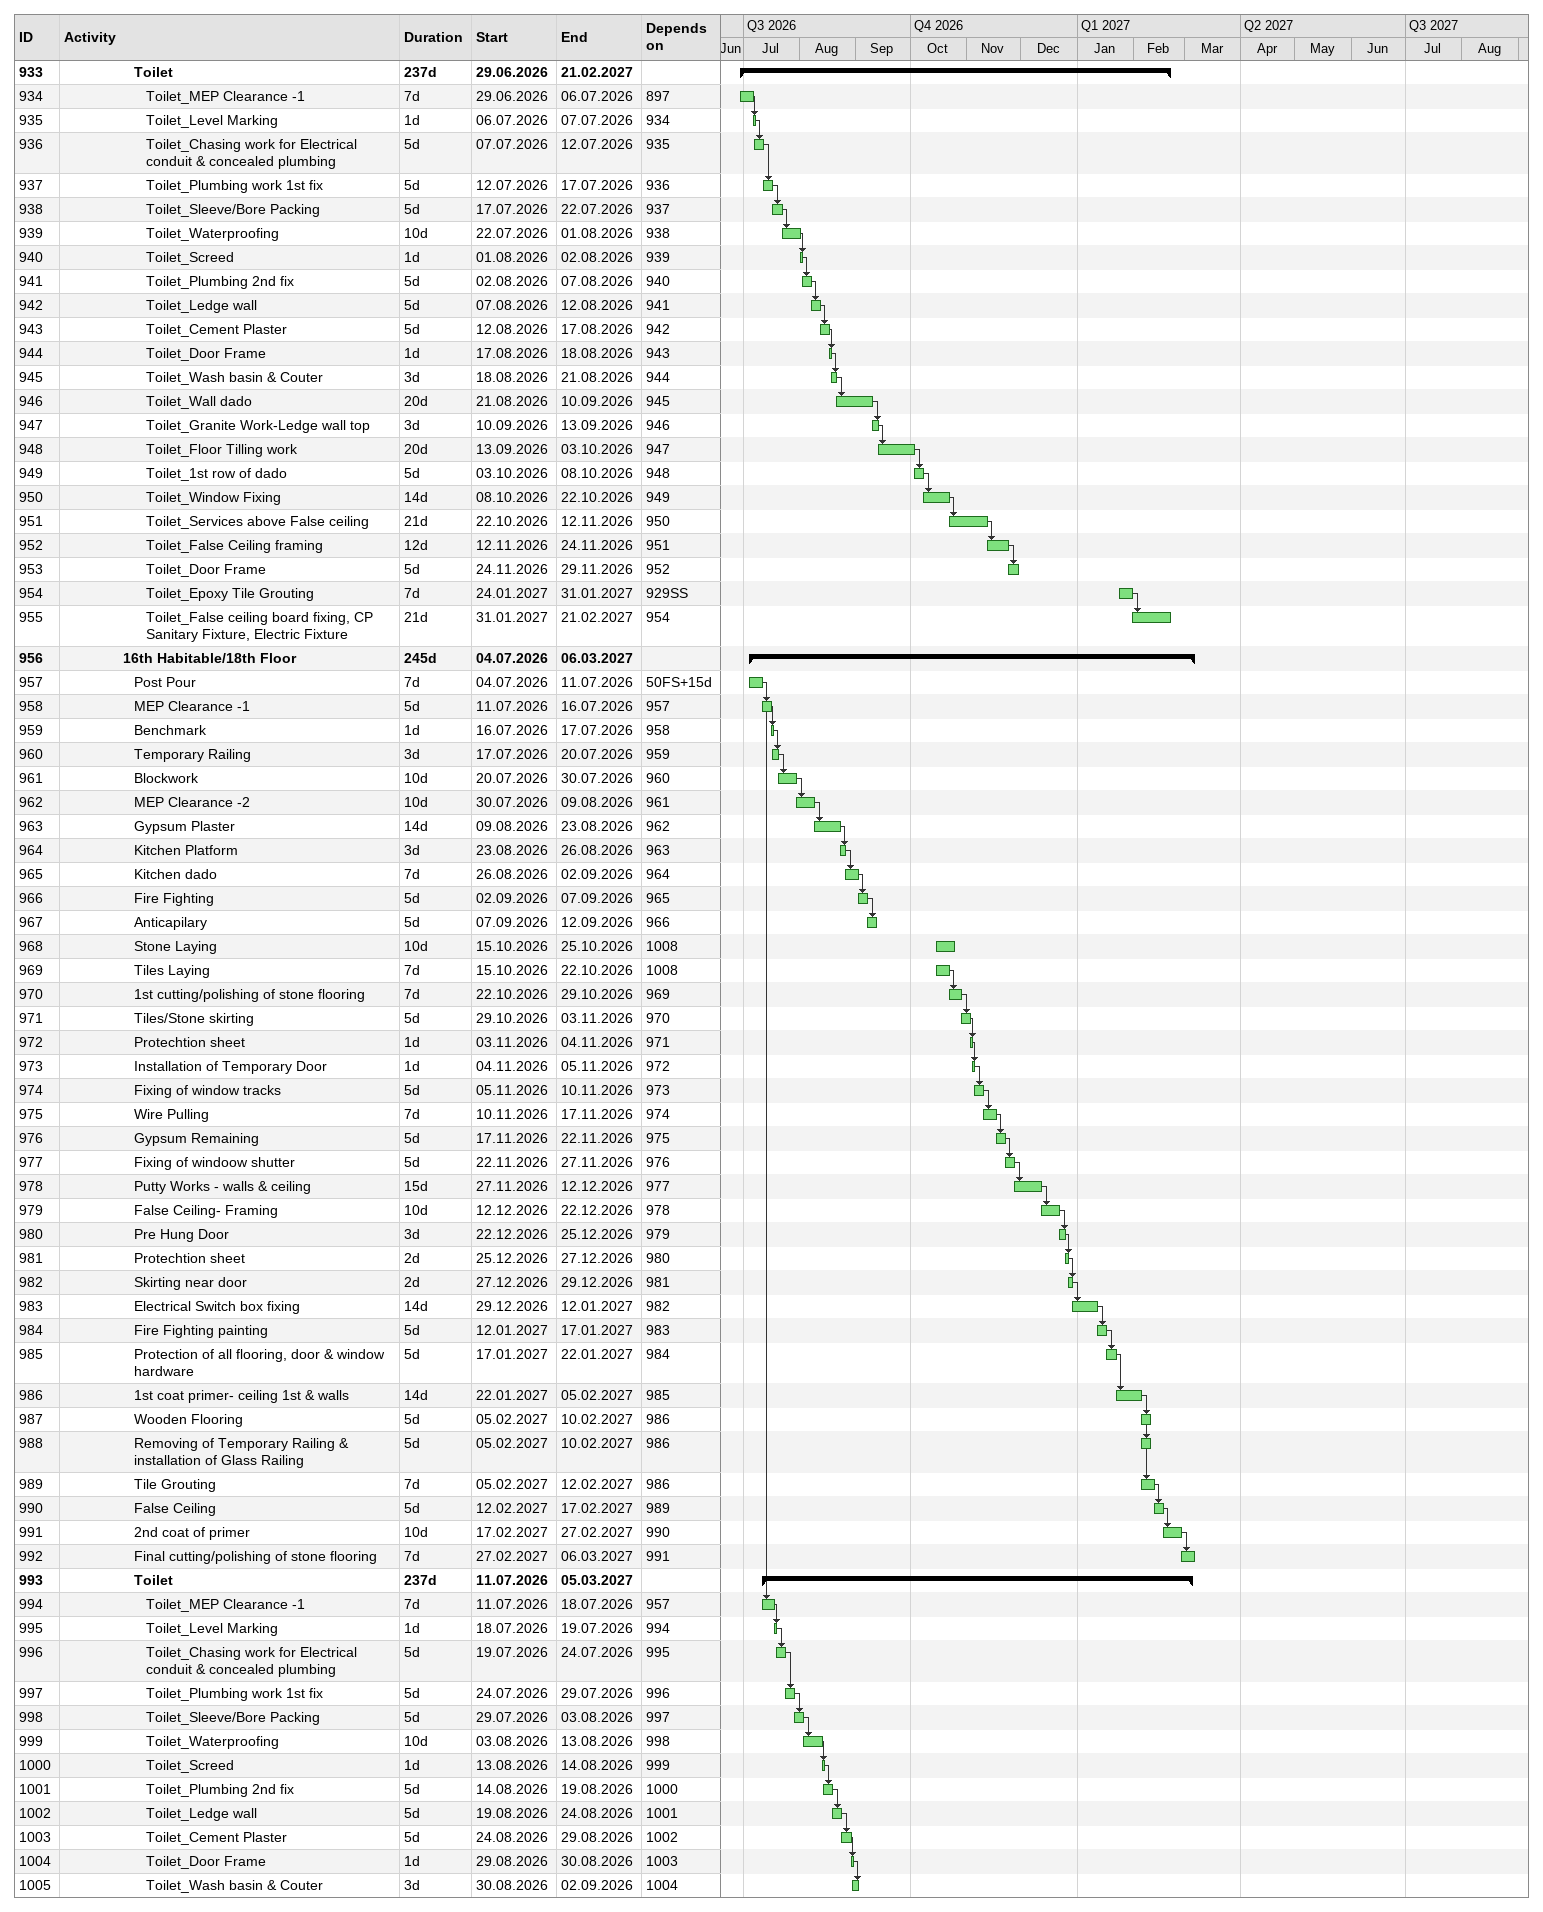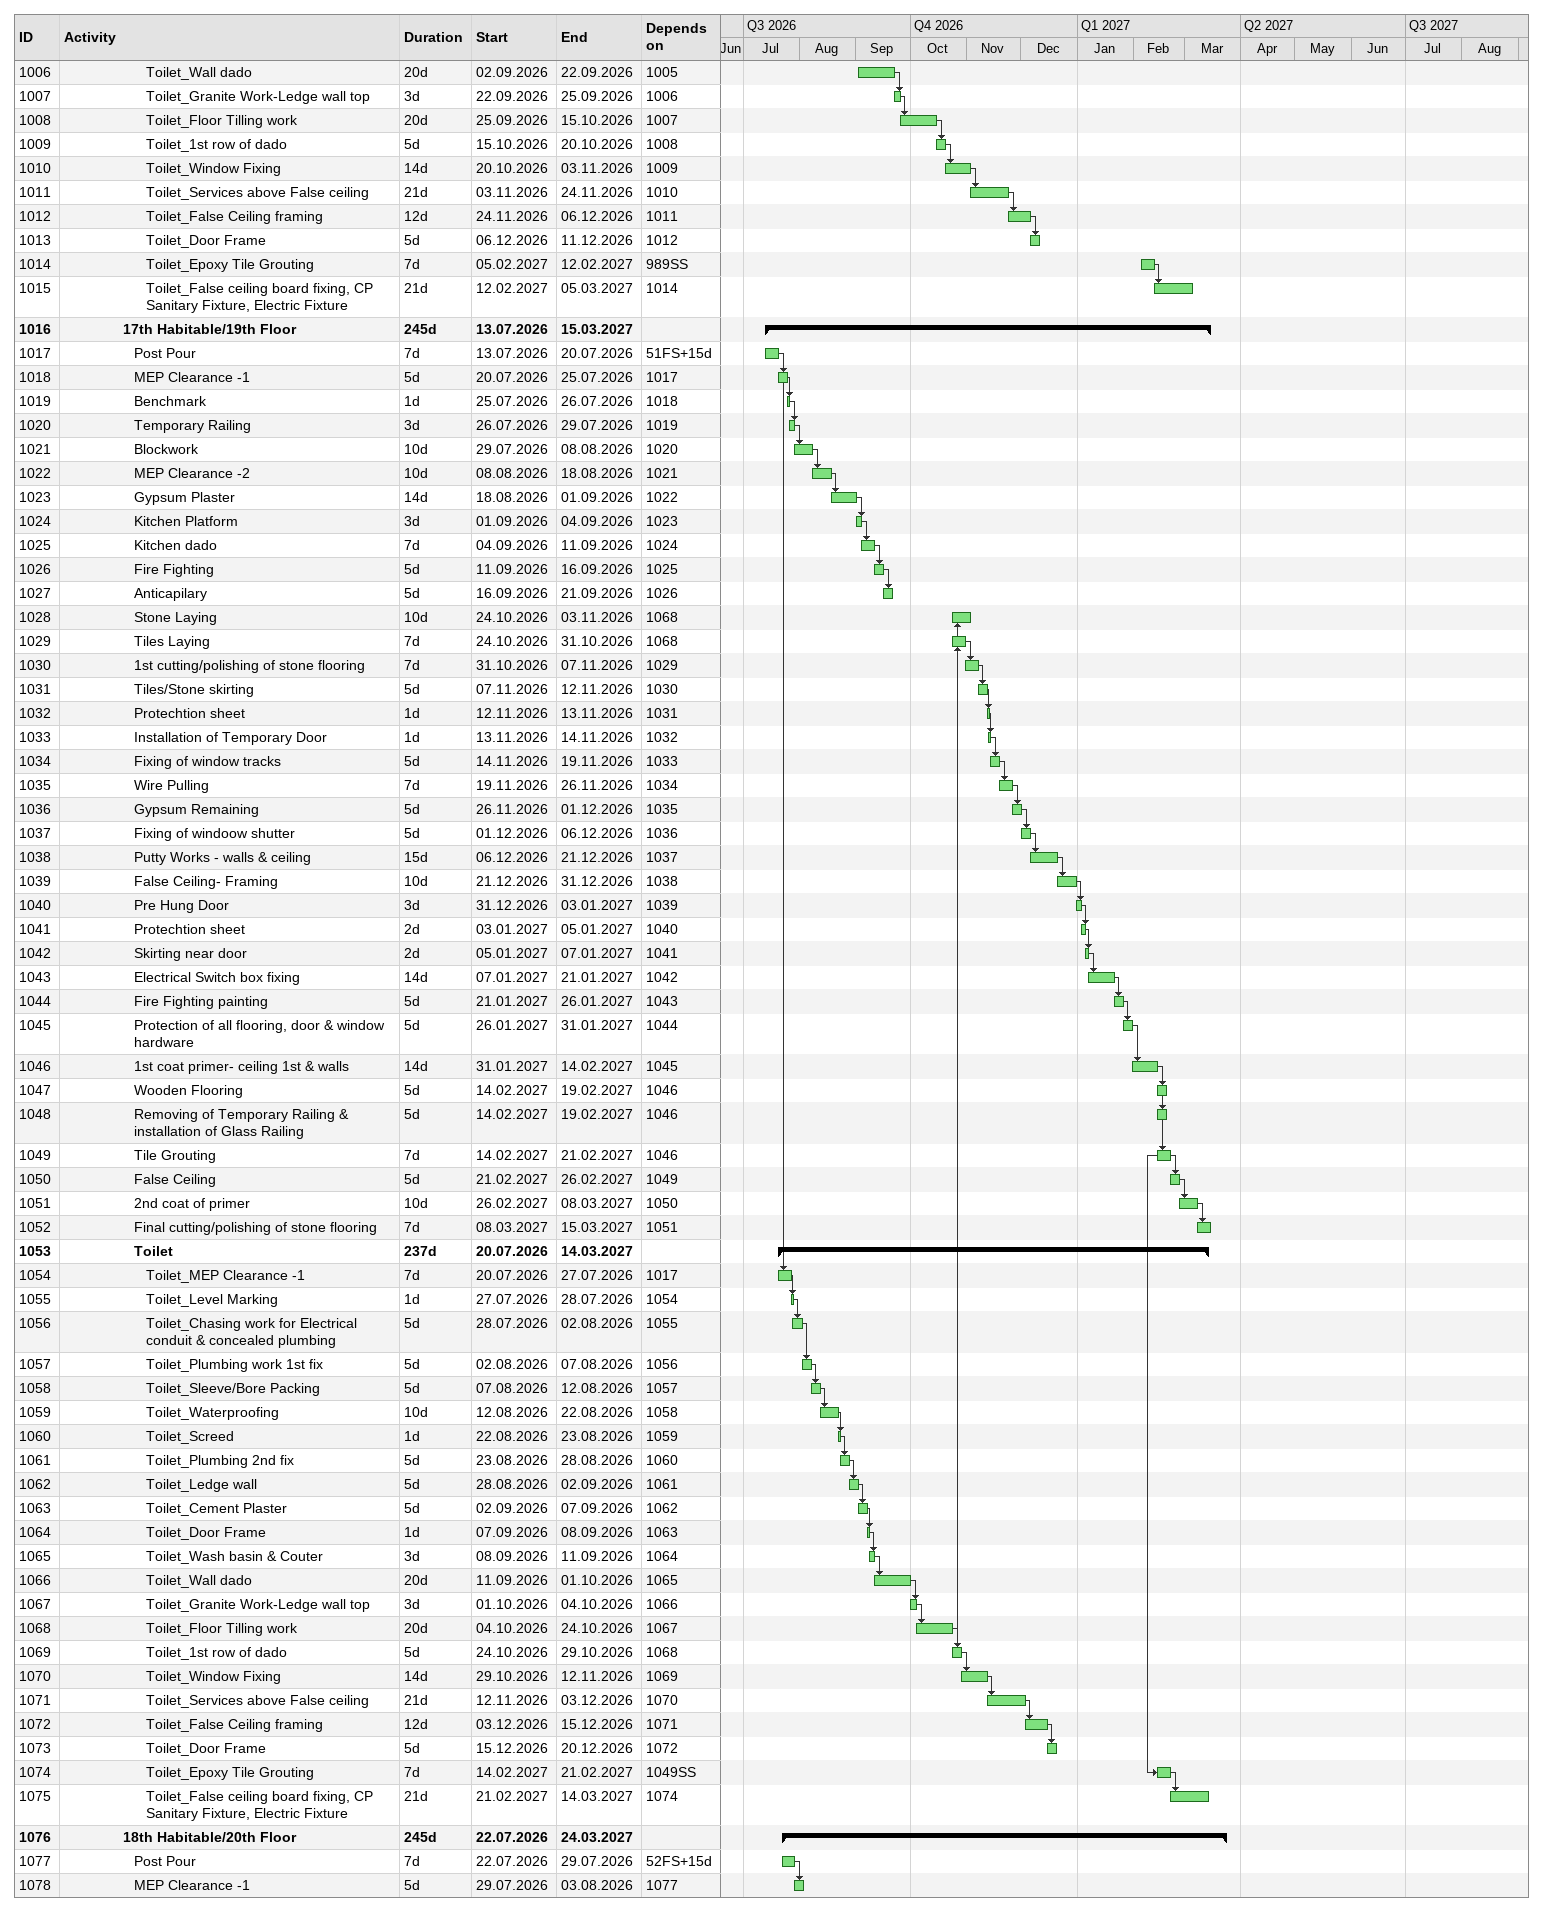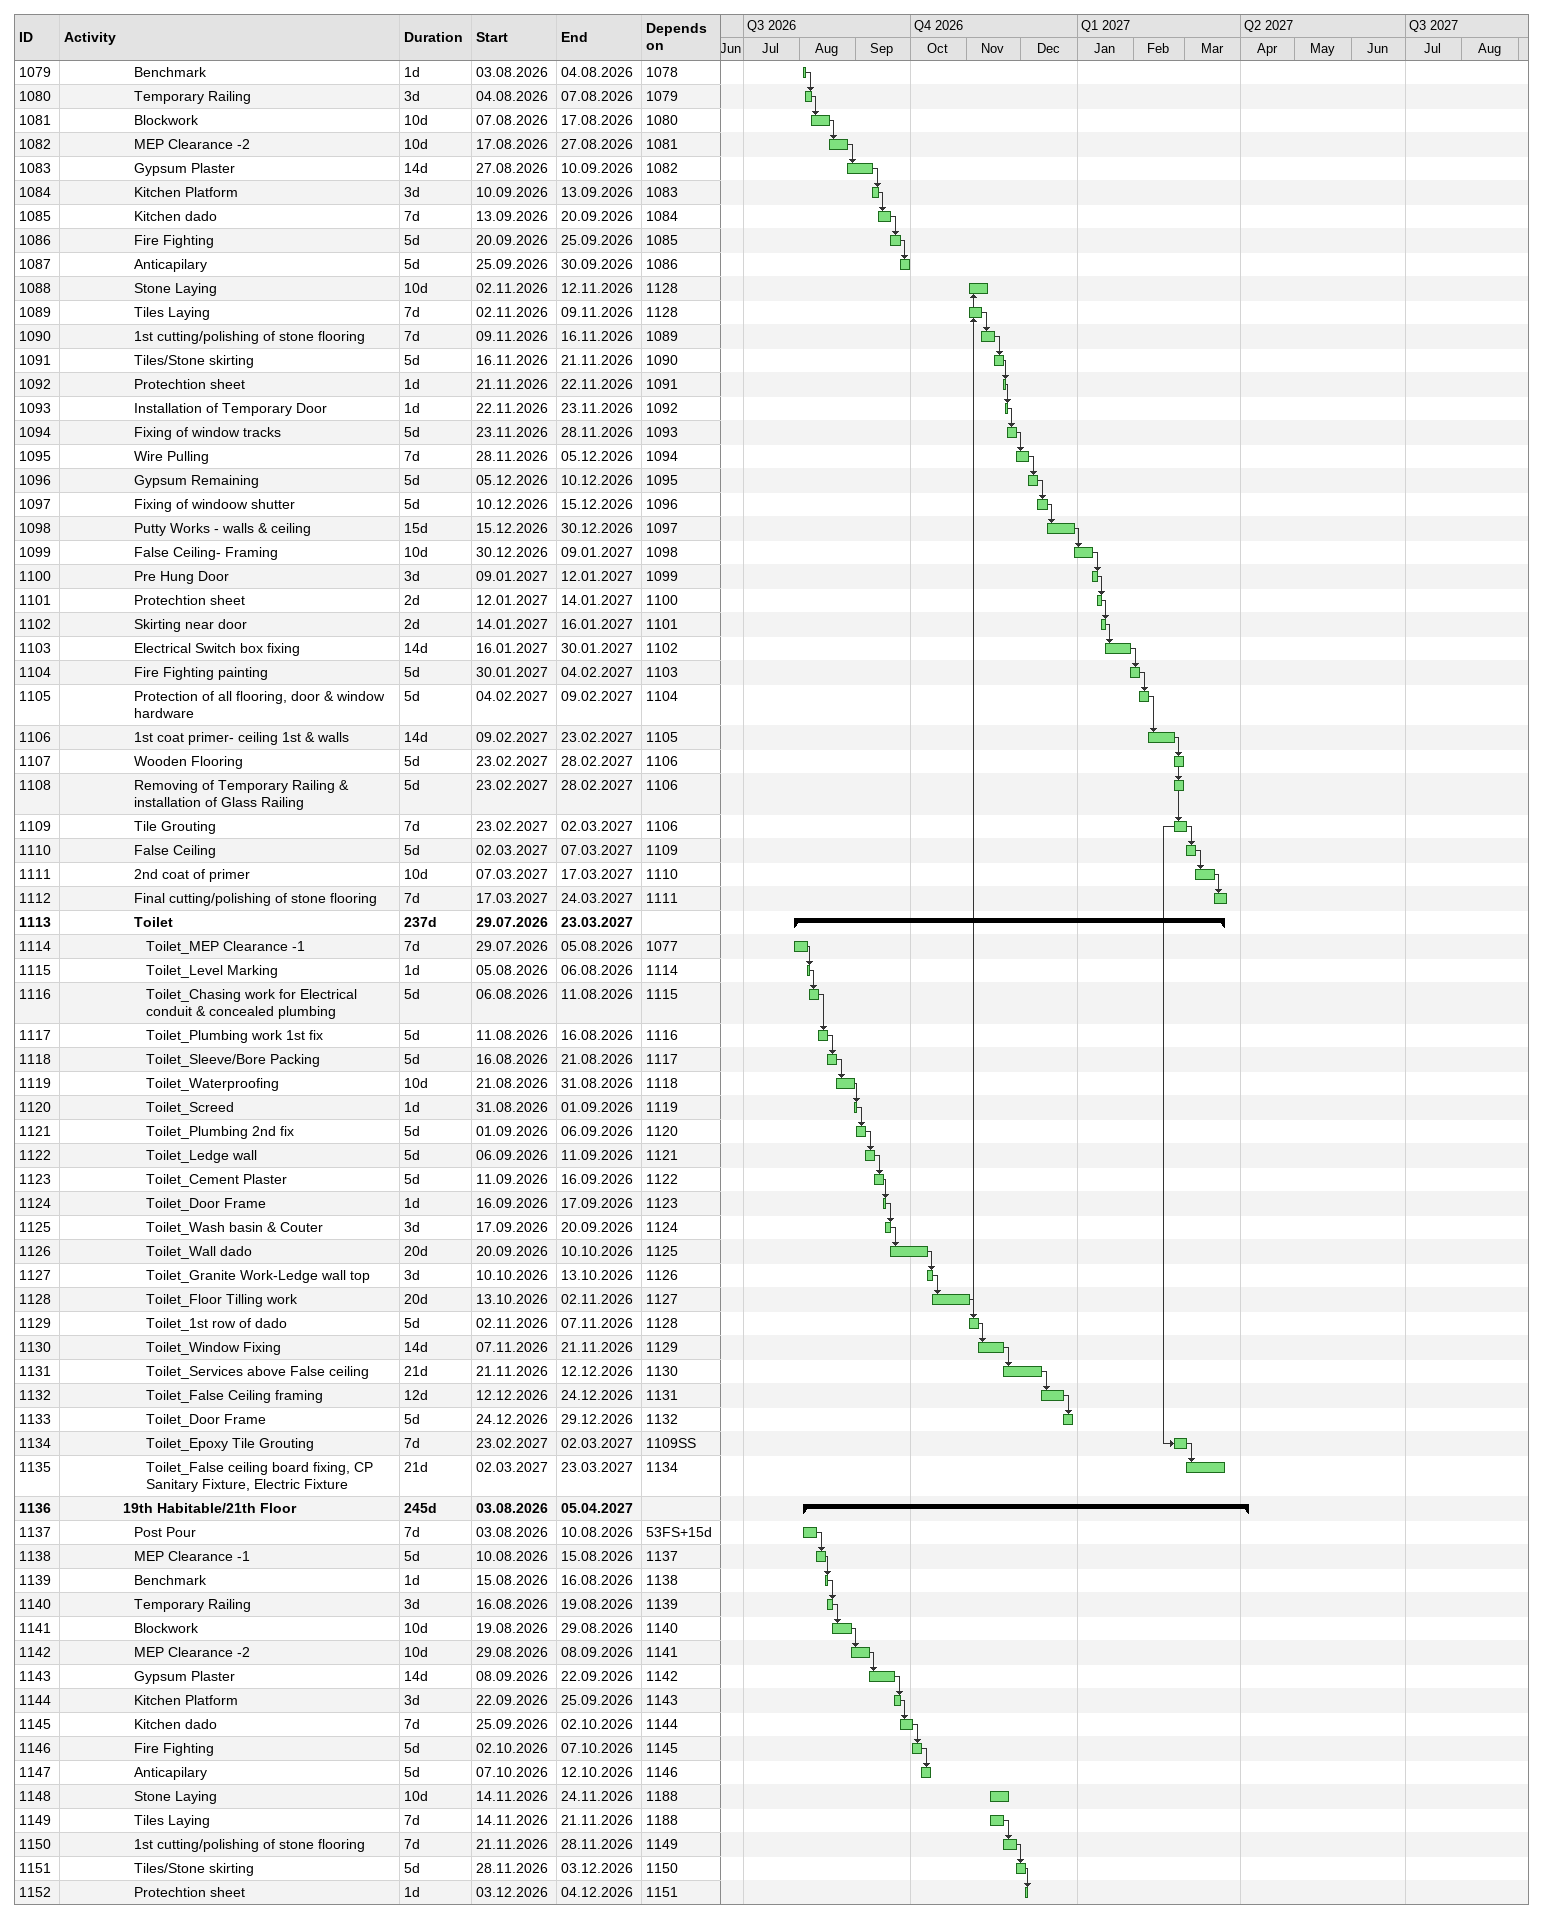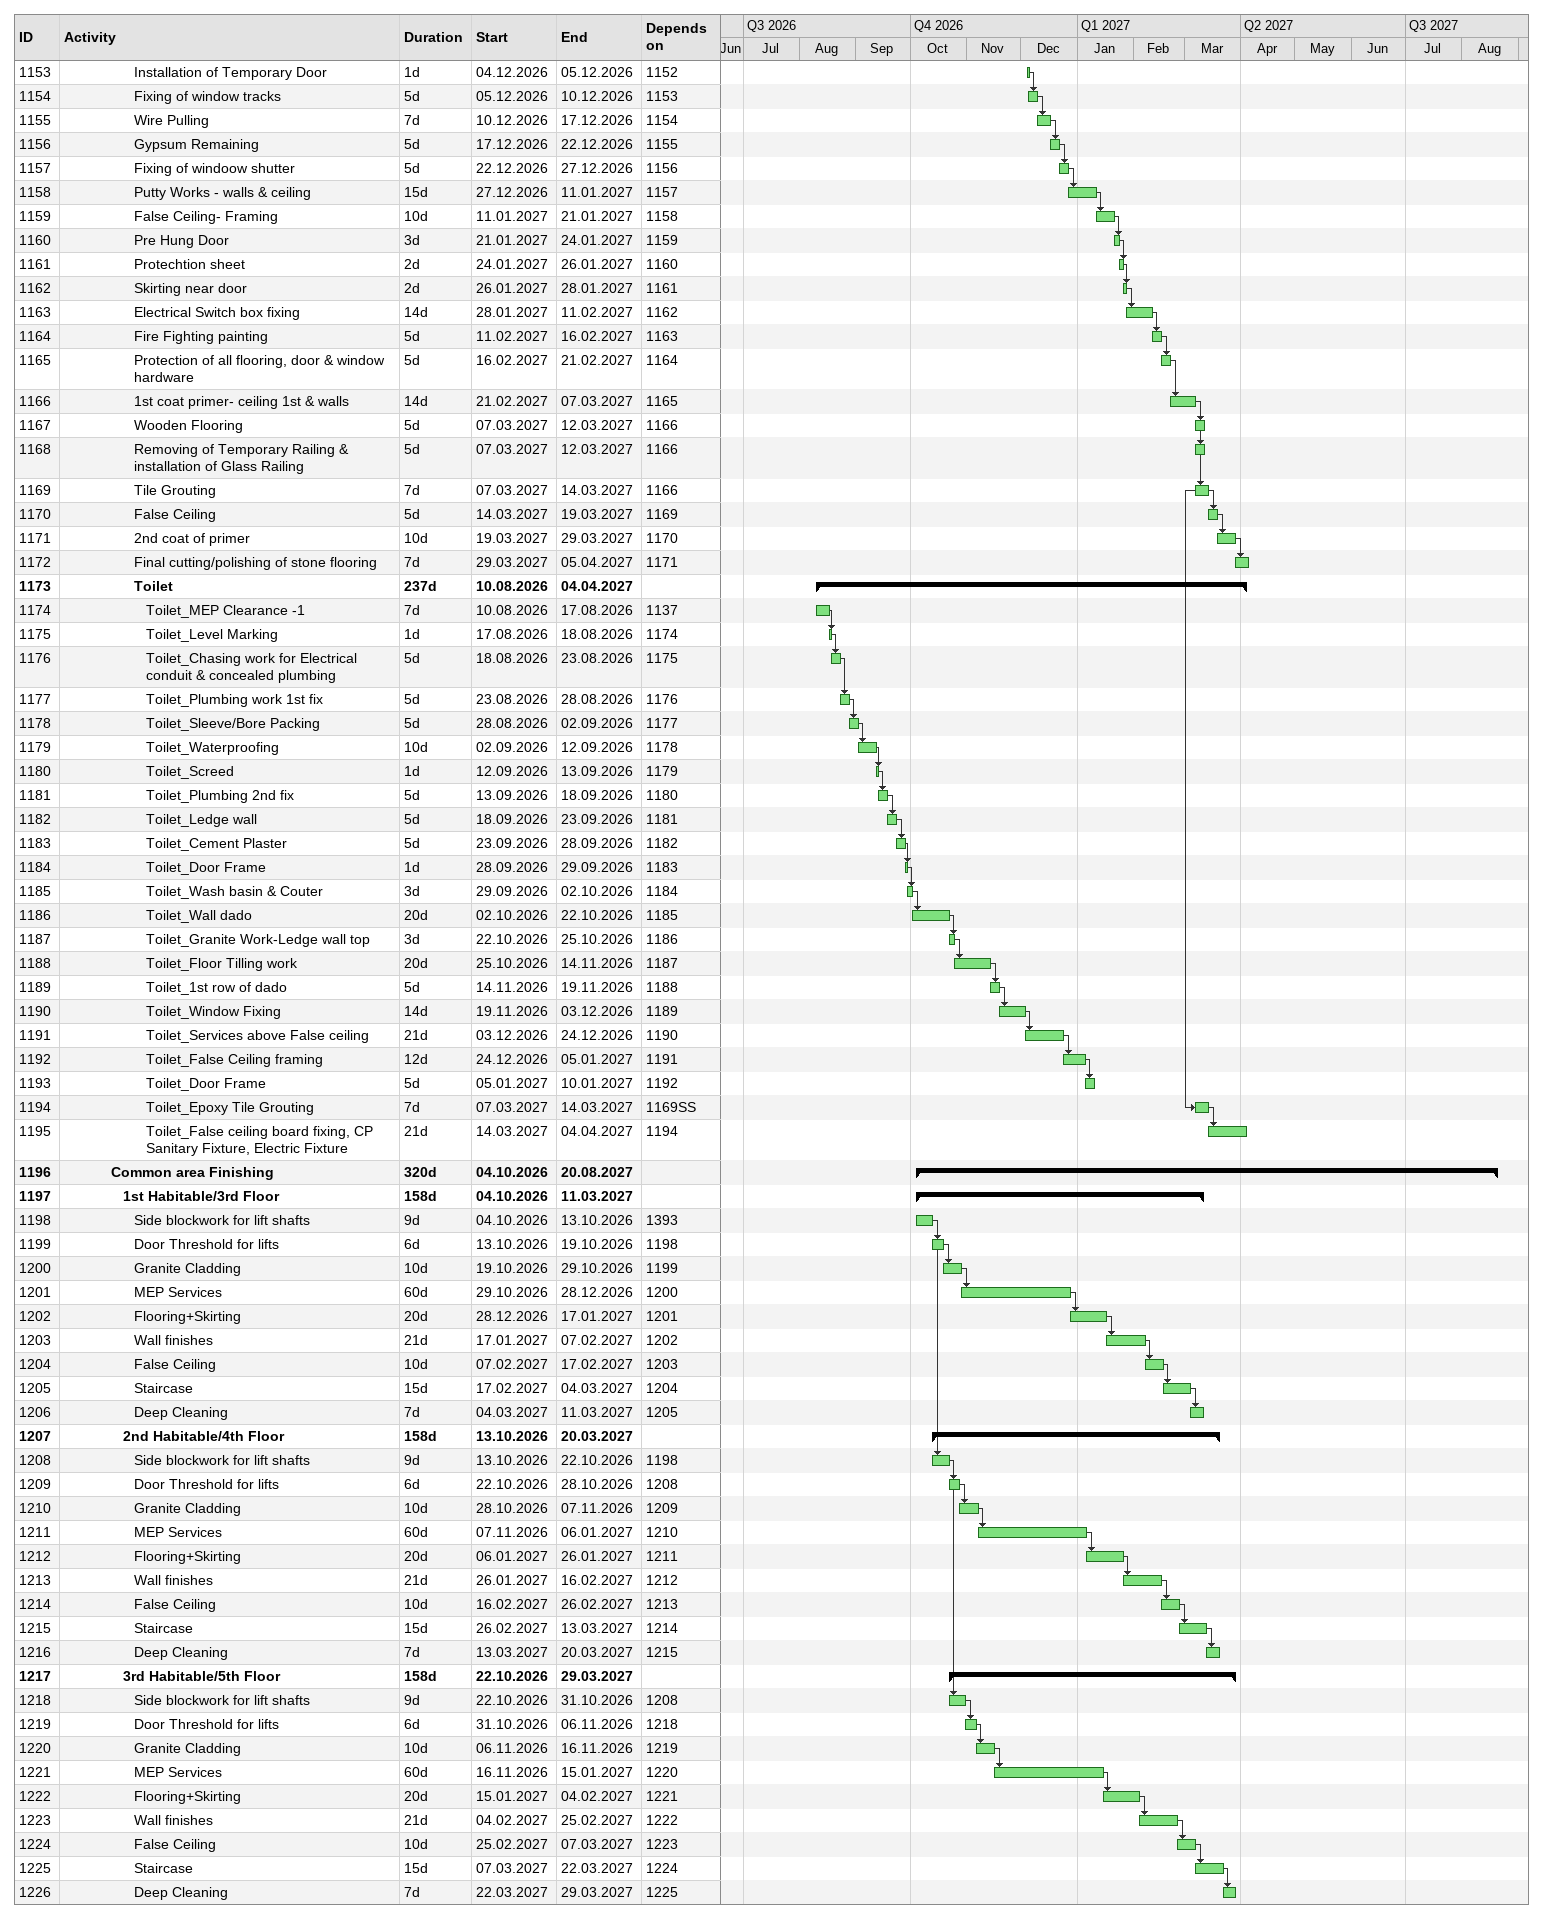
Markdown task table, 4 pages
| ID | Level | Task | Duration | Start | Finish | Predecessors |
|---|---|---|---|---|---|---|
| 933 | 7 | **Toilet** | 237d | 2026-06-29 | 2027-02-21 |  |
| 934 | 8 | Toilet_MEP Clearance -1 | 7d | 2026-06-29 | 2026-07-06 | 897 |
| 935 | 8 | Toilet_Level Marking | 1d | 2026-07-06 | 2026-07-07 | 934 |
| 936 | 8 | Toilet_Chasing work for Electrical conduit & concealed plumbing | 5d | 2026-07-07 | 2026-07-12 | 935 |
| 937 | 8 | Toilet_Plumbing work 1st fix | 5d | 2026-07-12 | 2026-07-17 | 936 |
| 938 | 8 | Toilet_Sleeve/Bore Packing | 5d | 2026-07-17 | 2026-07-22 | 937 |
| 939 | 8 | Toilet_Waterproofing | 10d | 2026-07-22 | 2026-08-01 | 938 |
| 940 | 8 | Toilet_Screed | 1d | 2026-08-01 | 2026-08-02 | 939 |
| 941 | 8 | Toilet_Plumbing 2nd fix | 5d | 2026-08-02 | 2026-08-07 | 940 |
| 942 | 8 | Toilet_Ledge wall | 5d | 2026-08-07 | 2026-08-12 | 941 |
| 943 | 8 | Toilet_Cement Plaster | 5d | 2026-08-12 | 2026-08-17 | 942 |
| 944 | 8 | Toilet_Door Frame | 1d | 2026-08-17 | 2026-08-18 | 943 |
| 945 | 8 | Toilet_Wash basin & Couter | 3d | 2026-08-18 | 2026-08-21 | 944 |
| 946 | 8 | Toilet_Wall dado | 20d | 2026-08-21 | 2026-09-10 | 945 |
| 947 | 8 | Toilet_Granite Work-Ledge wall top | 3d | 2026-09-10 | 2026-09-13 | 946 |
| 948 | 8 | Toilet_Floor Tilling work | 20d | 2026-09-13 | 2026-10-03 | 947 |
| 949 | 8 | Toilet_1st row of dado | 5d | 2026-10-03 | 2026-10-08 | 948 |
| 950 | 8 | Toilet_Window Fixing | 14d | 2026-10-08 | 2026-10-22 | 949 |
| 951 | 8 | Toilet_Services above False ceiling | 21d | 2026-10-22 | 2026-11-12 | 950 |
| 952 | 8 | Toilet_False Ceiling framing | 12d | 2026-11-12 | 2026-11-24 | 951 |
| 953 | 8 | Toilet_Door Frame | 5d | 2026-11-24 | 2026-11-29 | 952 |
| 954 | 8 | Toilet_Epoxy Tile Grouting | 7d | 2027-01-24 | 2027-01-31 | 929SS |
| 955 | 8 | Toilet_False ceiling board fixing, CP Sanitary Fixture, Electric Fixture | 21d | 2027-01-31 | 2027-02-21 | 954 |
| 956 | 6 | **16th Habitable/18th Floor** | 245d | 2026-07-04 | 2027-03-06 |  |
| 957 | 7 | Post Pour | 7d | 2026-07-04 | 2026-07-11 | 50FS+15d |
| 958 | 7 | MEP Clearance -1 | 5d | 2026-07-11 | 2026-07-16 | 957 |
| 959 | 7 | Benchmark | 1d | 2026-07-16 | 2026-07-17 | 958 |
| 960 | 7 | Temporary Railing | 3d | 2026-07-17 | 2026-07-20 | 959 |
| 961 | 7 | Blockwork | 10d | 2026-07-20 | 2026-07-30 | 960 |
| 962 | 7 | MEP Clearance -2 | 10d | 2026-07-30 | 2026-08-09 | 961 |
| 963 | 7 | Gypsum Plaster | 14d | 2026-08-09 | 2026-08-23 | 962 |
| 964 | 7 | Kitchen Platform | 3d | 2026-08-23 | 2026-08-26 | 963 |
| 965 | 7 | Kitchen dado | 7d | 2026-08-26 | 2026-09-02 | 964 |
| 966 | 7 | Fire Fighting | 5d | 2026-09-02 | 2026-09-07 | 965 |
| 967 | 7 | Anticapilary | 5d | 2026-09-07 | 2026-09-12 | 966 |
| 968 | 7 | Stone Laying | 10d | 2026-10-15 | 2026-10-25 | 1008 |
| 969 | 7 | Tiles Laying | 7d | 2026-10-15 | 2026-10-22 | 1008 |
| 970 | 7 | 1st cutting/polishing of stone flooring | 7d | 2026-10-22 | 2026-10-29 | 969 |
| 971 | 7 | Tiles/Stone skirting | 5d | 2026-10-29 | 2026-11-03 | 970 |
| 972 | 7 | Protechtion sheet | 1d | 2026-11-03 | 2026-11-04 | 971 |
| 973 | 7 | Installation of Temporary Door | 1d | 2026-11-04 | 2026-11-05 | 972 |
| 974 | 7 | Fixing of window tracks | 5d | 2026-11-05 | 2026-11-10 | 973 |
| 975 | 7 | Wire Pulling | 7d | 2026-11-10 | 2026-11-17 | 974 |
| 976 | 7 | Gypsum Remaining | 5d | 2026-11-17 | 2026-11-22 | 975 |
| 977 | 7 | Fixing of windoow shutter | 5d | 2026-11-22 | 2026-11-27 | 976 |
| 978 | 7 | Putty Works - walls & ceiling | 15d | 2026-11-27 | 2026-12-12 | 977 |
| 979 | 7 | False Ceiling- Framing | 10d | 2026-12-12 | 2026-12-22 | 978 |
| 980 | 7 | Pre Hung Door | 3d | 2026-12-22 | 2026-12-25 | 979 |
| 981 | 7 | Protechtion sheet | 2d | 2026-12-25 | 2026-12-27 | 980 |
| 982 | 7 | Skirting near door | 2d | 2026-12-27 | 2026-12-29 | 981 |
| 983 | 7 | Electrical Switch box fixing | 14d | 2026-12-29 | 2027-01-12 | 982 |
| 984 | 7 | Fire Fighting painting | 5d | 2027-01-12 | 2027-01-17 | 983 |
| 985 | 7 | Protection of all flooring, door & window hardware | 5d | 2027-01-17 | 2027-01-22 | 984 |
| 986 | 7 | 1st coat primer- ceiling 1st & walls | 14d | 2027-01-22 | 2027-02-05 | 985 |
| 987 | 7 | Wooden Flooring | 5d | 2027-02-05 | 2027-02-10 | 986 |
| 988 | 7 | Removing of Temporary Railing & installation of Glass Railing | 5d | 2027-02-05 | 2027-02-10 | 986 |
| 989 | 7 | Tile Grouting | 7d | 2027-02-05 | 2027-02-12 | 986 |
| 990 | 7 | False Ceiling | 5d | 2027-02-12 | 2027-02-17 | 989 |
| 991 | 7 | 2nd coat of primer | 10d | 2027-02-17 | 2027-02-27 | 990 |
| 992 | 7 | Final cutting/polishing of stone flooring | 7d | 2027-02-27 | 2027-03-06 | 991 |
| 993 | 7 | **Toilet** | 237d | 2026-07-11 | 2027-03-05 |  |
| 994 | 8 | Toilet_MEP Clearance -1 | 7d | 2026-07-11 | 2026-07-18 | 957 |
| 995 | 8 | Toilet_Level Marking | 1d | 2026-07-18 | 2026-07-19 | 994 |
| 996 | 8 | Toilet_Chasing work for Electrical conduit & concealed plumbing | 5d | 2026-07-19 | 2026-07-24 | 995 |
| 997 | 8 | Toilet_Plumbing work 1st fix | 5d | 2026-07-24 | 2026-07-29 | 996 |
| 998 | 8 | Toilet_Sleeve/Bore Packing | 5d | 2026-07-29 | 2026-08-03 | 997 |
| 999 | 8 | Toilet_Waterproofing | 10d | 2026-08-03 | 2026-08-13 | 998 |
| 1000 | 8 | Toilet_Screed | 1d | 2026-08-13 | 2026-08-14 | 999 |
| 1001 | 8 | Toilet_Plumbing 2nd fix | 5d | 2026-08-14 | 2026-08-19 | 1000 |
| 1002 | 8 | Toilet_Ledge wall | 5d | 2026-08-19 | 2026-08-24 | 1001 |
| 1003 | 8 | Toilet_Cement Plaster | 5d | 2026-08-24 | 2026-08-29 | 1002 |
| 1004 | 8 | Toilet_Door Frame | 1d | 2026-08-29 | 2026-08-30 | 1003 |
| 1005 | 8 | Toilet_Wash basin & Couter | 3d | 2026-08-30 | 2026-09-02 | 1004 |
| 1006 | 8 | Toilet_Wall dado | 20d | 2026-09-02 | 2026-09-22 | 1005 |
| 1007 | 8 | Toilet_Granite Work-Ledge wall top | 3d | 2026-09-22 | 2026-09-25 | 1006 |
| 1008 | 8 | Toilet_Floor Tilling work | 20d | 2026-09-25 | 2026-10-15 | 1007 |
| 1009 | 8 | Toilet_1st row of dado | 5d | 2026-10-15 | 2026-10-20 | 1008 |
| 1010 | 8 | Toilet_Window Fixing | 14d | 2026-10-20 | 2026-11-03 | 1009 |
| 1011 | 8 | Toilet_Services above False ceiling | 21d | 2026-11-03 | 2026-11-24 | 1010 |
| 1012 | 8 | Toilet_False Ceiling framing | 12d | 2026-11-24 | 2026-12-06 | 1011 |
| 1013 | 8 | Toilet_Door Frame | 5d | 2026-12-06 | 2026-12-11 | 1012 |
| 1014 | 8 | Toilet_Epoxy Tile Grouting | 7d | 2027-02-05 | 2027-02-12 | 989SS |
| 1015 | 8 | Toilet_False ceiling board fixing, CP Sanitary Fixture, Electric Fixture | 21d | 2027-02-12 | 2027-03-05 | 1014 |
| 1016 | 6 | **17th Habitable/19th Floor** | 245d | 2026-07-13 | 2027-03-15 |  |
| 1017 | 7 | Post Pour | 7d | 2026-07-13 | 2026-07-20 | 51FS+15d |
| 1018 | 7 | MEP Clearance -1 | 5d | 2026-07-20 | 2026-07-25 | 1017 |
| 1019 | 7 | Benchmark | 1d | 2026-07-25 | 2026-07-26 | 1018 |
| 1020 | 7 | Temporary Railing | 3d | 2026-07-26 | 2026-07-29 | 1019 |
| 1021 | 7 | Blockwork | 10d | 2026-07-29 | 2026-08-08 | 1020 |
| 1022 | 7 | MEP Clearance -2 | 10d | 2026-08-08 | 2026-08-18 | 1021 |
| 1023 | 7 | Gypsum Plaster | 14d | 2026-08-18 | 2026-09-01 | 1022 |
| 1024 | 7 | Kitchen Platform | 3d | 2026-09-01 | 2026-09-04 | 1023 |
| 1025 | 7 | Kitchen dado | 7d | 2026-09-04 | 2026-09-11 | 1024 |
| 1026 | 7 | Fire Fighting | 5d | 2026-09-11 | 2026-09-16 | 1025 |
| 1027 | 7 | Anticapilary | 5d | 2026-09-16 | 2026-09-21 | 1026 |
| 1028 | 7 | Stone Laying | 10d | 2026-10-24 | 2026-11-03 | 1068 |
| 1029 | 7 | Tiles Laying | 7d | 2026-10-24 | 2026-10-31 | 1068 |
| 1030 | 7 | 1st cutting/polishing of stone flooring | 7d | 2026-10-31 | 2026-11-07 | 1029 |
| 1031 | 7 | Tiles/Stone skirting | 5d | 2026-11-07 | 2026-11-12 | 1030 |
| 1032 | 7 | Protechtion sheet | 1d | 2026-11-12 | 2026-11-13 | 1031 |
| 1033 | 7 | Installation of Temporary Door | 1d | 2026-11-13 | 2026-11-14 | 1032 |
| 1034 | 7 | Fixing of window tracks | 5d | 2026-11-14 | 2026-11-19 | 1033 |
| 1035 | 7 | Wire Pulling | 7d | 2026-11-19 | 2026-11-26 | 1034 |
| 1036 | 7 | Gypsum Remaining | 5d | 2026-11-26 | 2026-12-01 | 1035 |
| 1037 | 7 | Fixing of windoow shutter | 5d | 2026-12-01 | 2026-12-06 | 1036 |
| 1038 | 7 | Putty Works - walls & ceiling | 15d | 2026-12-06 | 2026-12-21 | 1037 |
| 1039 | 7 | False Ceiling- Framing | 10d | 2026-12-21 | 2026-12-31 | 1038 |
| 1040 | 7 | Pre Hung Door | 3d | 2026-12-31 | 2027-01-03 | 1039 |
| 1041 | 7 | Protechtion sheet | 2d | 2027-01-03 | 2027-01-05 | 1040 |
| 1042 | 7 | Skirting near door | 2d | 2027-01-05 | 2027-01-07 | 1041 |
| 1043 | 7 | Electrical Switch box fixing | 14d | 2027-01-07 | 2027-01-21 | 1042 |
| 1044 | 7 | Fire Fighting painting | 5d | 2027-01-21 | 2027-01-26 | 1043 |
| 1045 | 7 | Protection of all flooring, door & window hardware | 5d | 2027-01-26 | 2027-01-31 | 1044 |
| 1046 | 7 | 1st coat primer- ceiling 1st & walls | 14d | 2027-01-31 | 2027-02-14 | 1045 |
| 1047 | 7 | Wooden Flooring | 5d | 2027-02-14 | 2027-02-19 | 1046 |
| 1048 | 7 | Removing of Temporary Railing & installation of Glass Railing | 5d | 2027-02-14 | 2027-02-19 | 1046 |
| 1049 | 7 | Tile Grouting | 7d | 2027-02-14 | 2027-02-21 | 1046 |
| 1050 | 7 | False Ceiling | 5d | 2027-02-21 | 2027-02-26 | 1049 |
| 1051 | 7 | 2nd coat of primer | 10d | 2027-02-26 | 2027-03-08 | 1050 |
| 1052 | 7 | Final cutting/polishing of stone flooring | 7d | 2027-03-08 | 2027-03-15 | 1051 |
| 1053 | 7 | **Toilet** | 237d | 2026-07-20 | 2027-03-14 |  |
| 1054 | 8 | Toilet_MEP Clearance -1 | 7d | 2026-07-20 | 2026-07-27 | 1017 |
| 1055 | 8 | Toilet_Level Marking | 1d | 2026-07-27 | 2026-07-28 | 1054 |
| 1056 | 8 | Toilet_Chasing work for Electrical conduit & concealed plumbing | 5d | 2026-07-28 | 2026-08-02 | 1055 |
| 1057 | 8 | Toilet_Plumbing work 1st fix | 5d | 2026-08-02 | 2026-08-07 | 1056 |
| 1058 | 8 | Toilet_Sleeve/Bore Packing | 5d | 2026-08-07 | 2026-08-12 | 1057 |
| 1059 | 8 | Toilet_Waterproofing | 10d | 2026-08-12 | 2026-08-22 | 1058 |
| 1060 | 8 | Toilet_Screed | 1d | 2026-08-22 | 2026-08-23 | 1059 |
| 1061 | 8 | Toilet_Plumbing 2nd fix | 5d | 2026-08-23 | 2026-08-28 | 1060 |
| 1062 | 8 | Toilet_Ledge wall | 5d | 2026-08-28 | 2026-09-02 | 1061 |
| 1063 | 8 | Toilet_Cement Plaster | 5d | 2026-09-02 | 2026-09-07 | 1062 |
| 1064 | 8 | Toilet_Door Frame | 1d | 2026-09-07 | 2026-09-08 | 1063 |
| 1065 | 8 | Toilet_Wash basin & Couter | 3d | 2026-09-08 | 2026-09-11 | 1064 |
| 1066 | 8 | Toilet_Wall dado | 20d | 2026-09-11 | 2026-10-01 | 1065 |
| 1067 | 8 | Toilet_Granite Work-Ledge wall top | 3d | 2026-10-01 | 2026-10-04 | 1066 |
| 1068 | 8 | Toilet_Floor Tilling work | 20d | 2026-10-04 | 2026-10-24 | 1067 |
| 1069 | 8 | Toilet_1st row of dado | 5d | 2026-10-24 | 2026-10-29 | 1068 |
| 1070 | 8 | Toilet_Window Fixing | 14d | 2026-10-29 | 2026-11-12 | 1069 |
| 1071 | 8 | Toilet_Services above False ceiling | 21d | 2026-11-12 | 2026-12-03 | 1070 |
| 1072 | 8 | Toilet_False Ceiling framing | 12d | 2026-12-03 | 2026-12-15 | 1071 |
| 1073 | 8 | Toilet_Door Frame | 5d | 2026-12-15 | 2026-12-20 | 1072 |
| 1074 | 8 | Toilet_Epoxy Tile Grouting | 7d | 2027-02-14 | 2027-02-21 | 1049SS |
| 1075 | 8 | Toilet_False ceiling board fixing, CP Sanitary Fixture, Electric Fixture | 21d | 2027-02-21 | 2027-03-14 | 1074 |
| 1076 | 6 | **18th Habitable/20th Floor** | 245d | 2026-07-22 | 2027-03-24 |  |
| 1077 | 7 | Post Pour | 7d | 2026-07-22 | 2026-07-29 | 52FS+15d |
| 1078 | 7 | MEP Clearance -1 | 5d | 2026-07-29 | 2026-08-03 | 1077 |
| 1079 | 7 | Benchmark | 1d | 2026-08-03 | 2026-08-04 | 1078 |
| 1080 | 7 | Temporary Railing | 3d | 2026-08-04 | 2026-08-07 | 1079 |
| 1081 | 7 | Blockwork | 10d | 2026-08-07 | 2026-08-17 | 1080 |
| 1082 | 7 | MEP Clearance -2 | 10d | 2026-08-17 | 2026-08-27 | 1081 |
| 1083 | 7 | Gypsum Plaster | 14d | 2026-08-27 | 2026-09-10 | 1082 |
| 1084 | 7 | Kitchen Platform | 3d | 2026-09-10 | 2026-09-13 | 1083 |
| 1085 | 7 | Kitchen dado | 7d | 2026-09-13 | 2026-09-20 | 1084 |
| 1086 | 7 | Fire Fighting | 5d | 2026-09-20 | 2026-09-25 | 1085 |
| 1087 | 7 | Anticapilary | 5d | 2026-09-25 | 2026-09-30 | 1086 |
| 1088 | 7 | Stone Laying | 10d | 2026-11-02 | 2026-11-12 | 1128 |
| 1089 | 7 | Tiles Laying | 7d | 2026-11-02 | 2026-11-09 | 1128 |
| 1090 | 7 | 1st cutting/polishing of stone flooring | 7d | 2026-11-09 | 2026-11-16 | 1089 |
| 1091 | 7 | Tiles/Stone skirting | 5d | 2026-11-16 | 2026-11-21 | 1090 |
| 1092 | 7 | Protechtion sheet | 1d | 2026-11-21 | 2026-11-22 | 1091 |
| 1093 | 7 | Installation of Temporary Door | 1d | 2026-11-22 | 2026-11-23 | 1092 |
| 1094 | 7 | Fixing of window tracks | 5d | 2026-11-23 | 2026-11-28 | 1093 |
| 1095 | 7 | Wire Pulling | 7d | 2026-11-28 | 2026-12-05 | 1094 |
| 1096 | 7 | Gypsum Remaining | 5d | 2026-12-05 | 2026-12-10 | 1095 |
| 1097 | 7 | Fixing of windoow shutter | 5d | 2026-12-10 | 2026-12-15 | 1096 |
| 1098 | 7 | Putty Works - walls & ceiling | 15d | 2026-12-15 | 2026-12-30 | 1097 |
| 1099 | 7 | False Ceiling- Framing | 10d | 2026-12-30 | 2027-01-09 | 1098 |
| 1100 | 7 | Pre Hung Door | 3d | 2027-01-09 | 2027-01-12 | 1099 |
| 1101 | 7 | Protechtion sheet | 2d | 2027-01-12 | 2027-01-14 | 1100 |
| 1102 | 7 | Skirting near door | 2d | 2027-01-14 | 2027-01-16 | 1101 |
| 1103 | 7 | Electrical Switch box fixing | 14d | 2027-01-16 | 2027-01-30 | 1102 |
| 1104 | 7 | Fire Fighting painting | 5d | 2027-01-30 | 2027-02-04 | 1103 |
| 1105 | 7 | Protection of all flooring, door & window hardware | 5d | 2027-02-04 | 2027-02-09 | 1104 |
| 1106 | 7 | 1st coat primer- ceiling 1st & walls | 14d | 2027-02-09 | 2027-02-23 | 1105 |
| 1107 | 7 | Wooden Flooring | 5d | 2027-02-23 | 2027-02-28 | 1106 |
| 1108 | 7 | Removing of Temporary Railing & installation of Glass Railing | 5d | 2027-02-23 | 2027-02-28 | 1106 |
| 1109 | 7 | Tile Grouting | 7d | 2027-02-23 | 2027-03-02 | 1106 |
| 1110 | 7 | False Ceiling | 5d | 2027-03-02 | 2027-03-07 | 1109 |
| 1111 | 7 | 2nd coat of primer | 10d | 2027-03-07 | 2027-03-17 | 1110 |
| 1112 | 7 | Final cutting/polishing of stone flooring | 7d | 2027-03-17 | 2027-03-24 | 1111 |
| 1113 | 7 | **Toilet** | 237d | 2026-07-29 | 2027-03-23 |  |
| 1114 | 8 | Toilet_MEP Clearance -1 | 7d | 2026-07-29 | 2026-08-05 | 1077 |
| 1115 | 8 | Toilet_Level Marking | 1d | 2026-08-05 | 2026-08-06 | 1114 |
| 1116 | 8 | Toilet_Chasing work for Electrical conduit & concealed plumbing | 5d | 2026-08-06 | 2026-08-11 | 1115 |
| 1117 | 8 | Toilet_Plumbing work 1st fix | 5d | 2026-08-11 | 2026-08-16 | 1116 |
| 1118 | 8 | Toilet_Sleeve/Bore Packing | 5d | 2026-08-16 | 2026-08-21 | 1117 |
| 1119 | 8 | Toilet_Waterproofing | 10d | 2026-08-21 | 2026-08-31 | 1118 |
| 1120 | 8 | Toilet_Screed | 1d | 2026-08-31 | 2026-09-01 | 1119 |
| 1121 | 8 | Toilet_Plumbing 2nd fix | 5d | 2026-09-01 | 2026-09-06 | 1120 |
| 1122 | 8 | Toilet_Ledge wall | 5d | 2026-09-06 | 2026-09-11 | 1121 |
| 1123 | 8 | Toilet_Cement Plaster | 5d | 2026-09-11 | 2026-09-16 | 1122 |
| 1124 | 8 | Toilet_Door Frame | 1d | 2026-09-16 | 2026-09-17 | 1123 |
| 1125 | 8 | Toilet_Wash basin & Couter | 3d | 2026-09-17 | 2026-09-20 | 1124 |
| 1126 | 8 | Toilet_Wall dado | 20d | 2026-09-20 | 2026-10-10 | 1125 |
| 1127 | 8 | Toilet_Granite Work-Ledge wall top | 3d | 2026-10-10 | 2026-10-13 | 1126 |
| 1128 | 8 | Toilet_Floor Tilling work | 20d | 2026-10-13 | 2026-11-02 | 1127 |
| 1129 | 8 | Toilet_1st row of dado | 5d | 2026-11-02 | 2026-11-07 | 1128 |
| 1130 | 8 | Toilet_Window Fixing | 14d | 2026-11-07 | 2026-11-21 | 1129 |
| 1131 | 8 | Toilet_Services above False ceiling | 21d | 2026-11-21 | 2026-12-12 | 1130 |
| 1132 | 8 | Toilet_False Ceiling framing | 12d | 2026-12-12 | 2026-12-24 | 1131 |
| 1133 | 8 | Toilet_Door Frame | 5d | 2026-12-24 | 2026-12-29 | 1132 |
| 1134 | 8 | Toilet_Epoxy Tile Grouting | 7d | 2027-02-23 | 2027-03-02 | 1109SS |
| 1135 | 8 | Toilet_False ceiling board fixing, CP Sanitary Fixture, Electric Fixture | 21d | 2027-03-02 | 2027-03-23 | 1134 |
| 1136 | 6 | **19th Habitable/21th Floor** | 245d | 2026-08-03 | 2027-04-05 |  |
| 1137 | 7 | Post Pour | 7d | 2026-08-03 | 2026-08-10 | 53FS+15d |
| 1138 | 7 | MEP Clearance -1 | 5d | 2026-08-10 | 2026-08-15 | 1137 |
| 1139 | 7 | Benchmark | 1d | 2026-08-15 | 2026-08-16 | 1138 |
| 1140 | 7 | Temporary Railing | 3d | 2026-08-16 | 2026-08-19 | 1139 |
| 1141 | 7 | Blockwork | 10d | 2026-08-19 | 2026-08-29 | 1140 |
| 1142 | 7 | MEP Clearance -2 | 10d | 2026-08-29 | 2026-09-08 | 1141 |
| 1143 | 7 | Gypsum Plaster | 14d | 2026-09-08 | 2026-09-22 | 1142 |
| 1144 | 7 | Kitchen Platform | 3d | 2026-09-22 | 2026-09-25 | 1143 |
| 1145 | 7 | Kitchen dado | 7d | 2026-09-25 | 2026-10-02 | 1144 |
| 1146 | 7 | Fire Fighting | 5d | 2026-10-02 | 2026-10-07 | 1145 |
| 1147 | 7 | Anticapilary | 5d | 2026-10-07 | 2026-10-12 | 1146 |
| 1148 | 7 | Stone Laying | 10d | 2026-11-14 | 2026-11-24 | 1188 |
| 1149 | 7 | Tiles Laying | 7d | 2026-11-14 | 2026-11-21 | 1188 |
| 1150 | 7 | 1st cutting/polishing of stone flooring | 7d | 2026-11-21 | 2026-11-28 | 1149 |
| 1151 | 7 | Tiles/Stone skirting | 5d | 2026-11-28 | 2026-12-03 | 1150 |
| 1152 | 7 | Protechtion sheet | 1d | 2026-12-03 | 2026-12-04 | 1151 |
| 1153 | 7 | Installation of Temporary Door | 1d | 2026-12-04 | 2026-12-05 | 1152 |
| 1154 | 7 | Fixing of window tracks | 5d | 2026-12-05 | 2026-12-10 | 1153 |
| 1155 | 7 | Wire Pulling | 7d | 2026-12-10 | 2026-12-17 | 1154 |
| 1156 | 7 | Gypsum Remaining | 5d | 2026-12-17 | 2026-12-22 | 1155 |
| 1157 | 7 | Fixing of windoow shutter | 5d | 2026-12-22 | 2026-12-27 | 1156 |
| 1158 | 7 | Putty Works - walls & ceiling | 15d | 2026-12-27 | 2027-01-11 | 1157 |
| 1159 | 7 | False Ceiling- Framing | 10d | 2027-01-11 | 2027-01-21 | 1158 |
| 1160 | 7 | Pre Hung Door | 3d | 2027-01-21 | 2027-01-24 | 1159 |
| 1161 | 7 | Protechtion sheet | 2d | 2027-01-24 | 2027-01-26 | 1160 |
| 1162 | 7 | Skirting near door | 2d | 2027-01-26 | 2027-01-28 | 1161 |
| 1163 | 7 | Electrical Switch box fixing | 14d | 2027-01-28 | 2027-02-11 | 1162 |
| 1164 | 7 | Fire Fighting painting | 5d | 2027-02-11 | 2027-02-16 | 1163 |
| 1165 | 7 | Protection of all flooring, door & window hardware | 5d | 2027-02-16 | 2027-02-21 | 1164 |
| 1166 | 7 | 1st coat primer- ceiling 1st & walls | 14d | 2027-02-21 | 2027-03-07 | 1165 |
| 1167 | 7 | Wooden Flooring | 5d | 2027-03-07 | 2027-03-12 | 1166 |
| 1168 | 7 | Removing of Temporary Railing & installation of Glass Railing | 5d | 2027-03-07 | 2027-03-12 | 1166 |
| 1169 | 7 | Tile Grouting | 7d | 2027-03-07 | 2027-03-14 | 1166 |
| 1170 | 7 | False Ceiling | 5d | 2027-03-14 | 2027-03-19 | 1169 |
| 1171 | 7 | 2nd coat of primer | 10d | 2027-03-19 | 2027-03-29 | 1170 |
| 1172 | 7 | Final cutting/polishing of stone flooring | 7d | 2027-03-29 | 2027-04-05 | 1171 |
| 1173 | 7 | **Toilet** | 237d | 2026-08-10 | 2027-04-04 |  |
| 1174 | 8 | Toilet_MEP Clearance -1 | 7d | 2026-08-10 | 2026-08-17 | 1137 |
| 1175 | 8 | Toilet_Level Marking | 1d | 2026-08-17 | 2026-08-18 | 1174 |
| 1176 | 8 | Toilet_Chasing work for Electrical conduit & concealed plumbing | 5d | 2026-08-18 | 2026-08-23 | 1175 |
| 1177 | 8 | Toilet_Plumbing work 1st fix | 5d | 2026-08-23 | 2026-08-28 | 1176 |
| 1178 | 8 | Toilet_Sleeve/Bore Packing | 5d | 2026-08-28 | 2026-09-02 | 1177 |
| 1179 | 8 | Toilet_Waterproofing | 10d | 2026-09-02 | 2026-09-12 | 1178 |
| 1180 | 8 | Toilet_Screed | 1d | 2026-09-12 | 2026-09-13 | 1179 |
| 1181 | 8 | Toilet_Plumbing 2nd fix | 5d | 2026-09-13 | 2026-09-18 | 1180 |
| 1182 | 8 | Toilet_Ledge wall | 5d | 2026-09-18 | 2026-09-23 | 1181 |
| 1183 | 8 | Toilet_Cement Plaster | 5d | 2026-09-23 | 2026-09-28 | 1182 |
| 1184 | 8 | Toilet_Door Frame | 1d | 2026-09-28 | 2026-09-29 | 1183 |
| 1185 | 8 | Toilet_Wash basin & Couter | 3d | 2026-09-29 | 2026-10-02 | 1184 |
| 1186 | 8 | Toilet_Wall dado | 20d | 2026-10-02 | 2026-10-22 | 1185 |
| 1187 | 8 | Toilet_Granite Work-Ledge wall top | 3d | 2026-10-22 | 2026-10-25 | 1186 |
| 1188 | 8 | Toilet_Floor Tilling work | 20d | 2026-10-25 | 2026-11-14 | 1187 |
| 1189 | 8 | Toilet_1st row of dado | 5d | 2026-11-14 | 2026-11-19 | 1188 |
| 1190 | 8 | Toilet_Window Fixing | 14d | 2026-11-19 | 2026-12-03 | 1189 |
| 1191 | 8 | Toilet_Services above False ceiling | 21d | 2026-12-03 | 2026-12-24 | 1190 |
| 1192 | 8 | Toilet_False Ceiling framing | 12d | 2026-12-24 | 2027-01-05 | 1191 |
| 1193 | 8 | Toilet_Door Frame | 5d | 2027-01-05 | 2027-01-10 | 1192 |
| 1194 | 8 | Toilet_Epoxy Tile Grouting | 7d | 2027-03-07 | 2027-03-14 | 1169SS |
| 1195 | 8 | Toilet_False ceiling board fixing, CP Sanitary Fixture, Electric Fixture | 21d | 2027-03-14 | 2027-04-04 | 1194 |
| 1196 | 5 | **Common area Finishing** | 320d | 2026-10-04 | 2027-08-20 |  |
| 1197 | 6 | **1st Habitable/3rd Floor** | 158d | 2026-10-04 | 2027-03-11 |  |
| 1198 | 7 | Side blockwork for lift shafts | 9d | 2026-10-04 | 2026-10-13 | 1393 |
| 1199 | 7 | Door Threshold for lifts | 6d | 2026-10-13 | 2026-10-19 | 1198 |
| 1200 | 7 | Granite Cladding | 10d | 2026-10-19 | 2026-10-29 | 1199 |
| 1201 | 7 | MEP Services | 60d | 2026-10-29 | 2026-12-28 | 1200 |
| 1202 | 7 | Flooring+Skirting | 20d | 2026-12-28 | 2027-01-17 | 1201 |
| 1203 | 7 | Wall finishes | 21d | 2027-01-17 | 2027-02-07 | 1202 |
| 1204 | 7 | False Ceiling | 10d | 2027-02-07 | 2027-02-17 | 1203 |
| 1205 | 7 | Staircase | 15d | 2027-02-17 | 2027-03-04 | 1204 |
| 1206 | 7 | Deep Cleaning | 7d | 2027-03-04 | 2027-03-11 | 1205 |
| 1207 | 6 | **2nd Habitable/4th Floor** | 158d | 2026-10-13 | 2027-03-20 |  |
| 1208 | 7 | Side blockwork for lift shafts | 9d | 2026-10-13 | 2026-10-22 | 1198 |
| 1209 | 7 | Door Threshold for lifts | 6d | 2026-10-22 | 2026-10-28 | 1208 |
| 1210 | 7 | Granite Cladding | 10d | 2026-10-28 | 2026-11-07 | 1209 |
| 1211 | 7 | MEP Services | 60d | 2026-11-07 | 2027-01-06 | 1210 |
| 1212 | 7 | Flooring+Skirting | 20d | 2027-01-06 | 2027-01-26 | 1211 |
| 1213 | 7 | Wall finishes | 21d | 2027-01-26 | 2027-02-16 | 1212 |
| 1214 | 7 | False Ceiling | 10d | 2027-02-16 | 2027-02-26 | 1213 |
| 1215 | 7 | Staircase | 15d | 2027-02-26 | 2027-03-13 | 1214 |
| 1216 | 7 | Deep Cleaning | 7d | 2027-03-13 | 2027-03-20 | 1215 |
| 1217 | 6 | **3rd Habitable/5th Floor** | 158d | 2026-10-22 | 2027-03-29 |  |
| 1218 | 7 | Side blockwork for lift shafts | 9d | 2026-10-22 | 2026-10-31 | 1208 |
| 1219 | 7 | Door Threshold for lifts | 6d | 2026-10-31 | 2026-11-06 | 1218 |
| 1220 | 7 | Granite Cladding | 10d | 2026-11-06 | 2026-11-16 | 1219 |
| 1221 | 7 | MEP Services | 60d | 2026-11-16 | 2027-01-15 | 1220 |
| 1222 | 7 | Flooring+Skirting | 20d | 2027-01-15 | 2027-02-04 | 1221 |
| 1223 | 7 | Wall finishes | 21d | 2027-02-04 | 2027-02-25 | 1222 |
| 1224 | 7 | False Ceiling | 10d | 2027-02-25 | 2027-03-07 | 1223 |
| 1225 | 7 | Staircase | 15d | 2027-03-07 | 2027-03-22 | 1224 |
| 1226 | 7 | Deep Cleaning | 7d | 2027-03-22 | 2027-03-29 | 1225 |
